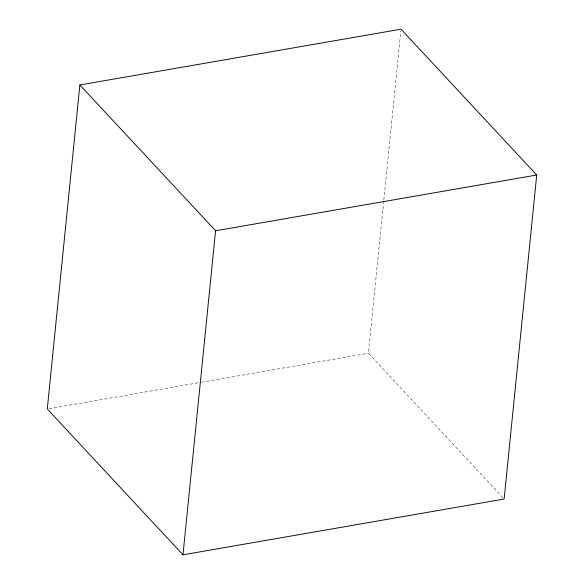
<?xml version="1.0" encoding="UTF-8"?>
<svg xmlns="http://www.w3.org/2000/svg" width="584" height="584" viewBox="0 0 584 584"><rect width="100%" height="100%" fill="white"/><g stroke="black" fill="none" stroke-linecap="round" stroke-linejoin="round"><path stroke-width="0.44" stroke-dasharray="2.92 2.19" d="M502.89 497.707L368.416 353.232L383.754 200.75M383.841 199.838L400.828 31.018M49.071 408.683L200.67 382.359M201.568 382.199L368.416 353.232"/><path stroke-width="0.88" d="M79.869 84.957L47.275 408.99L182.989 554.8L504.131 499.043L536.725 175.01L401.011 29.2L79.869 84.957L215.584 230.768L182.989 554.8M215.584 230.768L536.725 175.01"/></g></svg>
